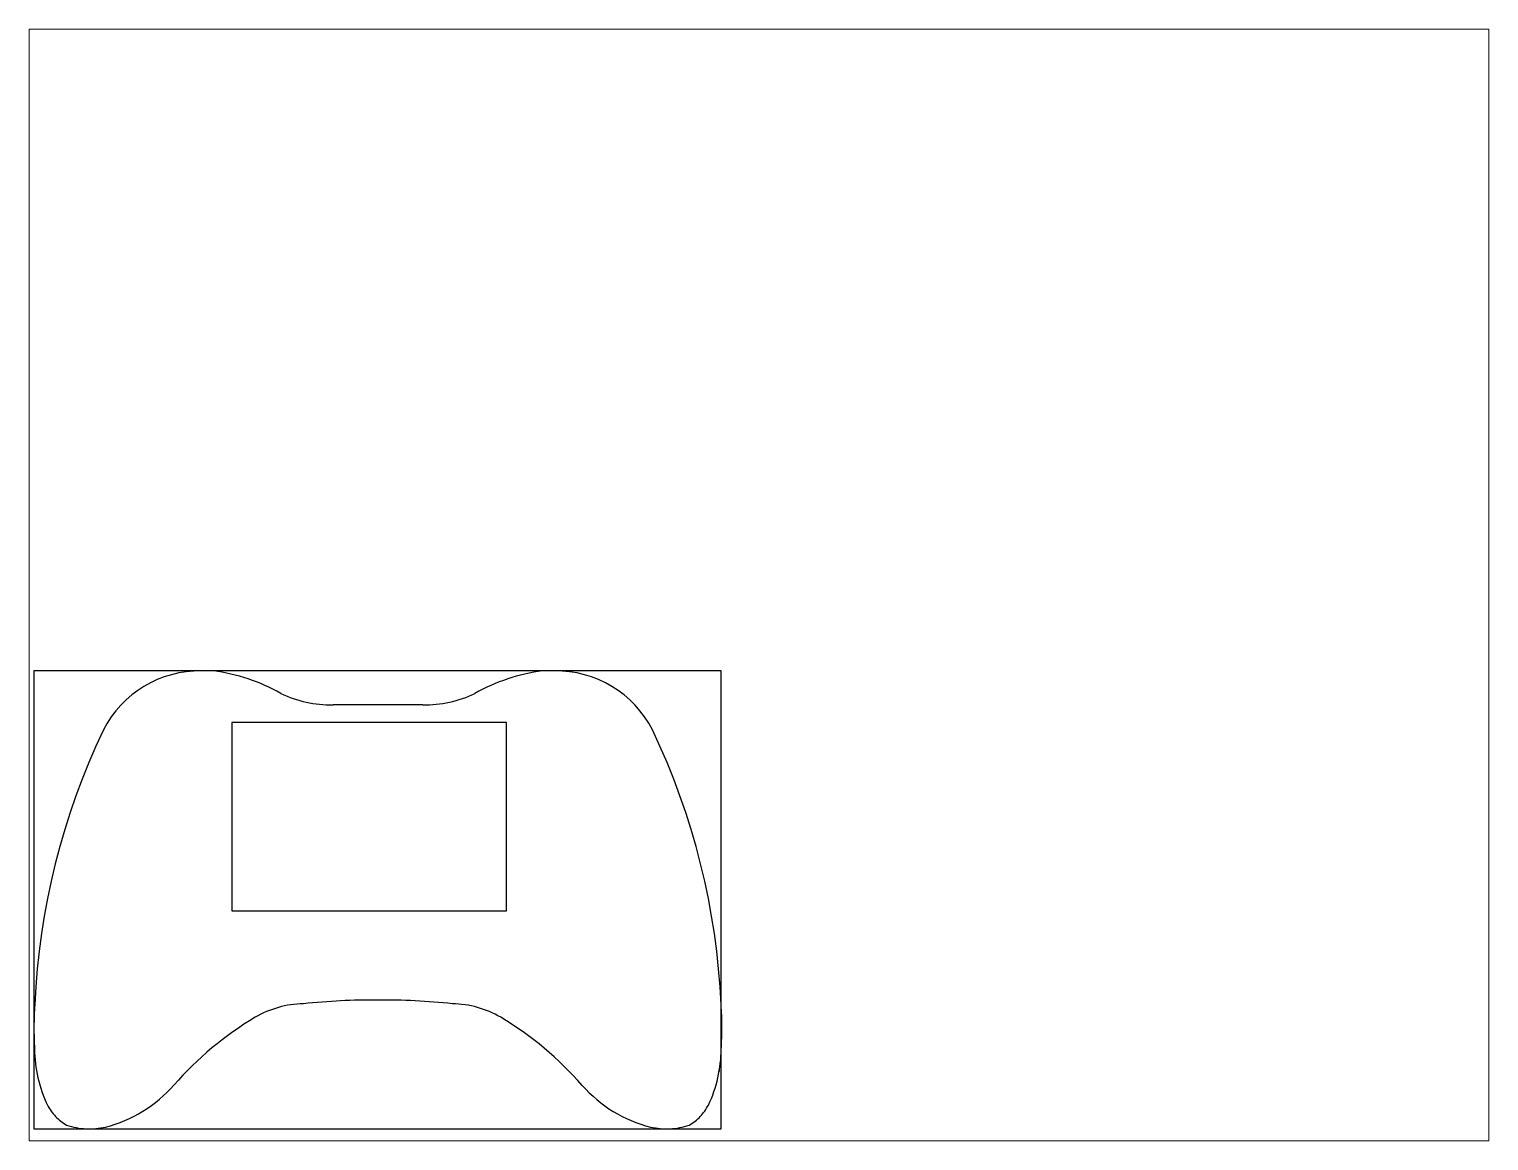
# Paper-space layout 'Layout2' of a CAD drawing. Header units: inches. Extents: x 1.05 to 9.45, y 0.8 to 7.2.
# The model-space entities are those that its viewports show. They can reach past a viewport. Long polylines and large blocks are cut down to what shows.
import ezdxf

# ---------------------------------------------------------------- set-up
doc = ezdxf.new("R2010")
doc.units = ezdxf.units.IN
doc.header["$MEASUREMENT"] = 0
doc.linetypes.add('ACAD_ISO02W100', pattern=[15, 12, -3])
doc.layers.add('Dimension', color=40, linetype='ACAD_ISO02W100')

msp = doc.modelspace()

# ---------------------------------------------------------------- linework, layer by layer
at = {"layer": 'Dimension'}
for points in [[(0.006, 0.003), (5.687, 0.003), (5.687, 3.789), (0.006, 3.789)], [(1.642, 1.804), (3.912, 1.804), (3.912, 3.364), (1.642, 3.364)]]:
    msp.add_lwpolyline(points, close=True, dxfattribs=at)
msp.add_lwpolyline([(0.117, 0.199, 0.133404), (0.276, 0.032, 0.134521), (0.597, 0.017, 0.152478), (1.164, 0.365, -0.077027), (1.834, 0.925, -0.126296), (2.234, 1.037, -0.02825), (2.85, 1.067, -0.02825), (3.466, 1.037, -0.126296), (3.865, 0.925, -0.077504), (4.539, 0.361, 0.15124), (5.103, 0.017, 0.134521), (5.424, 0.032, 0.133404), (5.582, 0.199, 0.10775), (5.688, 0.662, 0.030384), (5.687, 1.03, 0.100631), (5.119, 3.301, 0.287437), (4.308, 3.789), (4.211, 3.789, 0.09804), (3.652, 3.603, -0.118137), (3.221, 3.509), (2.479, 3.509, -0.118137), (2.047, 3.603, 0.09804), (1.489, 3.789), (1.391, 3.789, 0.287437), (0.58, 3.301, 0.100631), (0.012, 1.03, 0.030384), (0.011, 0.662, 0.10775)], format="xyb", close=True, dxfattribs=at)
msp.add_arc((2.665, 0.839), 3.029, 353.1086, 353.4247, dxfattribs=at)

psp = doc.layouts.new('Layout2')

# ---------------------------------------------------------------- viewports
at = {"layer": '0'}
psp.add_viewport(center=(5.25, 4), size=(8.4, 6.4), view_center_point=(6, 4.5), view_height=9.193745, dxfattribs=at)

doc.saveas('drawing.dxf')
